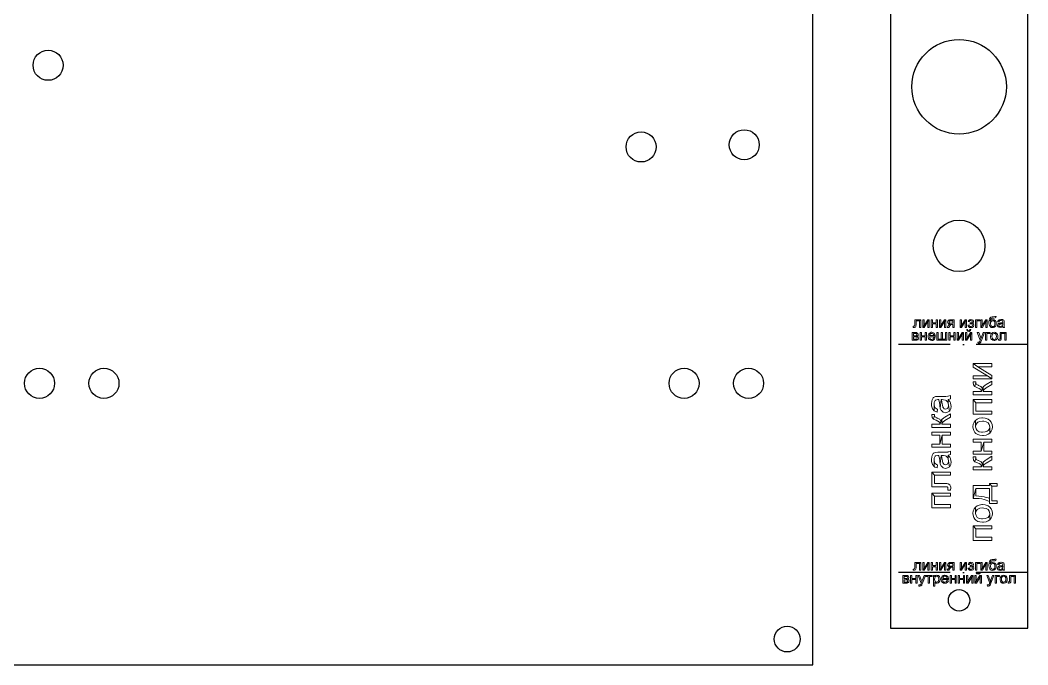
# Model space of a CAD drawing. Header units: millimetres. Extents: x -999 to 572, y 445 to 1201.
# Drawn here: x 337.5 to 572, y 682.5 to 832.5 of the extents above; entities that cross this region are included whole.
import ezdxf

# ---------------------------------------------------------------- set-up
doc = ezdxf.new("R2010")
doc.units = ezdxf.units.MM
doc.header["$MEASUREMENT"] = 0
doc.linetypes.add('ACAD_ISO10W100', pattern=[18, 12, -3, 0, -3])
doc.layers.add('Drawing', color=30, linetype='Continuous')

msp = doc.modelspace()

# ---------------------------------------------------------------- linework, layer by layer
msp.add_lwpolyline([(112, 682.5), (522, 682.5), (522, 982.5), (112, 982.5)], close=True)
msp.add_lwpolyline([(558, 980), (540, 980), (540, 691), (572, 691), (572, 965)])
for centre, radius in [((556, 817), 11), ((344, 822), 3.5), ((506, 803.5), 3.5), ((482, 803), 3.5), ((556, 780), 6), ((342, 748), 3.5), ((357, 748), 3.5), ((492, 748), 3.5), ((507, 748), 3.5), ((556, 697.5), 2.5), ((516, 688.5), 3)]:
    msp.add_circle(centre, radius)
at = {"layer": 'Drawing', "linetype": 'ACAD_ISO10W100'}
for p, q in [((572, 757), (540, 757)), ((572, 704), (540, 704))]:
    msp.add_line(p, q, dxfattribs=at)
at = {"layer": 'Drawing', "color": 30, "lineweight": 0}
for points in [[(547.12, 762.81), (545.68, 762.81), (545.68, 761.63), (545.66, 761.36), (545.61, 761.29), (545.48, 761.27), (545.35, 761.27), (545.35, 761.01), (545.59, 761), (545.86, 761.07), (545.97, 761.25), (545.97, 761.32), (545.99, 761.67), (545.99, 762.56), (546.81, 762.56)], [(547.12, 762.81), (546.81, 762.56), (546.81, 761.01), (547.12, 761.01)], [(547.88, 762.81), (547.57, 762.81), (547.57, 761.01), (547.88, 761.43)], [(549.06, 762.81), (548.73, 762.81), (547.88, 761.43), (547.57, 761.01), (547.9, 761.01), (548.75, 762.38)], [(549.06, 762.81), (548.75, 762.38), (548.75, 761.01), (549.06, 761.01)], [(549.82, 762.81), (549.52, 762.81), (549.52, 761.01), (549.82, 761.01), (549.82, 761.81), (550.68, 761.81), (549.82, 762.07)], [(550.99, 762.81), (550.68, 762.81), (550.68, 762.07), (549.82, 762.07), (550.68, 761.81), (550.68, 761.01), (550.99, 761.01)], [(551.75, 762.81), (551.44, 762.81), (551.44, 761.01), (551.75, 761.43)], [(552.93, 762.81), (552.61, 762.81), (551.75, 761.43), (551.44, 761.01), (551.77, 761.01), (552.62, 762.38)], [(552.93, 762.81), (552.62, 762.38), (552.62, 761.01), (552.93, 761.01)], [(553.42, 762.58), (553.33, 762.29), (553.33, 762.21), (553.46, 761.94), (554.17, 761.98), (554.02, 761.98), (553.77, 762.05), (553.64, 762.29), (553.73, 762.49), (553.77, 762.51), (554.08, 762.56), (554.52, 762.56)], [(554.82, 762.81), (553.99, 762.81), (553.75, 762.8), (553.5, 762.67), (553.42, 762.58), (554.52, 762.56), (554.52, 761.98), (554.17, 761.98), (553.46, 761.94), (553.55, 761.85), (553.84, 761.76), (553.77, 761.72), (554.52, 761.72), (554.52, 761.01), (554.82, 761.01)], [(556.57, 762.81), (556.26, 762.81), (556.26, 761.01), (556.57, 761.43)], [(557.75, 762.81), (557.41, 762.81), (556.57, 761.43), (556.26, 761.01), (556.59, 761.01), (557.44, 762.38)], [(557.75, 762.81), (557.44, 762.38), (557.44, 761.01), (557.75, 761.01)], [(558.24, 762.63), (558.12, 762.36), (558.41, 762.31), (558.53, 762.51), (558.77, 762.61)], [(558.77, 762.87), (558.73, 762.87), (558.44, 762.8), (558.24, 762.63), (558.77, 762.61), (558.99, 762.54), (559.06, 762.34), (559.01, 762.16), (558.88, 762.09), (558.61, 762.07), (558.61, 761.83), (558.68, 761.83), (559.17, 761.98), (559.3, 762.07), (559.39, 762.32), (559.39, 762.45), (559.22, 762.71), (559.08, 762.8)], [(560.84, 762.81), (559.81, 762.81), (559.81, 761.01), (560.12, 761.01), (560.12, 762.56), (560.84, 762.56)], [(561.39, 762.81), (561.08, 762.81), (561.08, 761.01), (561.39, 761.43)], [(562.57, 762.81), (562.24, 762.81), (561.39, 761.43), (561.08, 761.01), (561.41, 761.01), (562.26, 762.38)], [(562.57, 762.81), (562.26, 762.38), (562.26, 761.01), (562.57, 761.01)], [(564.35, 763.58), (564.3, 763.52), (564.28, 763.52), (563.95, 763.51), (563.72, 763.51), (563.42, 763.41), (563.21, 763.27), (563.15, 763.21), (563.04, 763), (562.97, 762.69), (562.95, 762.31), (562.95, 762.05), (562.99, 761.72), (563.04, 761.49), (563.13, 761.34), (563.32, 761.12), (563.5, 761.01), (563.82, 760.98), (563.99, 760.98), (564.26, 761.09), (564.35, 761.14), (563.82, 761.21), (563.7, 761.23), (563.46, 761.38), (563.35, 761.54), (563.3, 761.87), (563.32, 762.12), (563.44, 762.38), (563.22, 762.49), (563.22, 762.61), (563.28, 762.89), (563.28, 762.91), (563.48, 763.12), (563.64, 763.18), (564.01, 763.2), (564.1, 763.2), (564.39, 763.21), (564.55, 763.31), (564.62, 763.56)], [(563.84, 762.81), (563.79, 762.81), (563.48, 762.74), (563.42, 762.71), (563.22, 762.49), (563.44, 762.38), (563.55, 762.49), (563.82, 762.56), (564.42, 762.58), (564.39, 762.61), (564.13, 762.78)], [(564.42, 762.58), (563.82, 762.56), (563.97, 762.56), (564.21, 762.4), (564.28, 762.23), (564.33, 761.92), (564.32, 761.67), (564.21, 761.41), (564.1, 761.31), (563.82, 761.21), (564.35, 761.14), (564.53, 761.4), (564.62, 761.6), (564.66, 761.92), (564.66, 762.03), (564.59, 762.34)], [(565.12, 762.61), (565.1, 762.6), (564.97, 762.31), (565.28, 762.27), (565.28, 762.27), (565.42, 762.54), (565.44, 762.54), (565.75, 762.61)], [(565.79, 762.87), (565.68, 762.85), (565.39, 762.8), (565.35, 762.8), (565.12, 762.61), (565.75, 762.61), (565.82, 762.61), (566.1, 762.51), (566.19, 762.23), (566.19, 762.16), (565.99, 762.11), (565.64, 762.05), (565.37, 762.01), (566.19, 761.92), (566.19, 761.81), (566.19, 761.8), (566.13, 761.51), (565.93, 761.29), (565.92, 761.29), (566.21, 761.23), (566.28, 761.01), (566.59, 761.01), (566.52, 761.23), (566.5, 761.38), (566.5, 761.78), (566.5, 762.18), (566.48, 762.47), (566.39, 762.67), (566.17, 762.81), (566.12, 762.83)], [(545.81, 759.81), (545.1, 759.81), (545.1, 758.01), (545.92, 758.01), (546.13, 758.03), (546.39, 758.14), (546.48, 758.23), (545.41, 758.27), (545.41, 758.81), (545.77, 758.81), (546.28, 758.96), (545.41, 759.07), (545.41, 759.56), (545.73, 759.56), (546.41, 759.61), (546.19, 759.78), (546.13, 759.8)], [(547.26, 759.81), (546.95, 759.81), (546.95, 758.01), (547.26, 758.01), (547.26, 758.81), (548.1, 758.81), (547.26, 759.07)], [(548.41, 759.81), (548.1, 759.81), (548.1, 759.07), (547.26, 759.07), (548.1, 758.81), (548.1, 758.01), (548.41, 758.01)], [(549.62, 759.87), (549.53, 759.87), (549.24, 759.78), (549.01, 759.61), (549.62, 759.61), (549.75, 759.6), (550.01, 759.43), (550.02, 759.4), (550.12, 759.09), (549.1, 759.09), (550.42, 759.09), (550.35, 759.38), (550.21, 759.61), (550.17, 759.65), (549.92, 759.81)], [(551.13, 759.81), (550.82, 759.81), (550.82, 758.01), (552.13, 758.27), (551.13, 758.27)], [(553.15, 759.81), (552.84, 759.81), (552.84, 758.27), (552.13, 758.27), (550.82, 758.01), (553.15, 758.01)], [(552.13, 759.81), (551.82, 759.81), (551.82, 758.27), (551.13, 758.27), (552.13, 758.27)], [(553.77, 761.72), (553.55, 761.51), (553.22, 761.01), (553.61, 761.01), (553.86, 761.41), (553.9, 761.47), (554.1, 761.67), (554.33, 761.72), (554.52, 761.72)], [(553.92, 759.81), (553.62, 759.81), (553.62, 758.01), (553.92, 758.01), (553.92, 758.81), (554.77, 758.81), (553.92, 759.07)], [(555.08, 759.81), (554.77, 759.81), (554.77, 759.07), (553.92, 759.07), (554.77, 758.81), (554.77, 758.01), (555.08, 758.01)], [(555.84, 759.81), (555.55, 759.81), (555.55, 758.01), (555.84, 758.43)], [(557.02, 759.81), (556.7, 759.81), (555.84, 758.43), (555.55, 758.01), (555.88, 758.01), (556.73, 759.38)], [(557.02, 759.81), (556.73, 759.38), (556.73, 758.01), (557.02, 758.01)], [(558.99, 759.81), (558.64, 759.81), (557.81, 758.43), (557.5, 758.01), (557.82, 758.01), (558.68, 759.38)], [(557.81, 759.81), (557.5, 759.81), (557.5, 758.01), (557.81, 758.43)], [(557.97, 760.51), (557.77, 760.51), (557.77, 760.43), (557.92, 760.18), (557.97, 760.14), (558.26, 760.07), (558.33, 760.07), (558.61, 760.18), (558.66, 760.23), (558.26, 760.27), (558.06, 760.34)], [(558.35, 761.58), (558.06, 761.52), (558.1, 761.38), (558.24, 761.16), (558.79, 761.21), (558.52, 761.31), (558.5, 761.32)], [(559.17, 761.98), (558.68, 761.83), (558.93, 761.81), (559.08, 761.71), (559.15, 761.52), (559.04, 761.31), (558.79, 761.21), (558.24, 761.16), (558.46, 761.01), (558.77, 760.98), (559.02, 761), (559.28, 761.12), (559.37, 761.23), (559.44, 761.52), (559.39, 761.8)], [(558.77, 760.51), (558.55, 760.51), (558.46, 760.34), (558.26, 760.27), (558.66, 760.23)], [(558.99, 759.81), (558.68, 759.38), (558.68, 758.01), (558.99, 758.01)], [(560.57, 759.81), (560.24, 759.81), (560.93, 758.01), (561.08, 758.36), (561.04, 758.49), (560.95, 758.78)], [(561.9, 759.81), (561.59, 759.81), (561.21, 758.76), (561.17, 758.65), (561.08, 758.36), (560.93, 758.01), (560.9, 757.94), (560.81, 757.71), (560.7, 757.61), (560.53, 757.58), (561.04, 757.58), (561.08, 757.65), (561.21, 757.98)], [(563.21, 759.81), (562.15, 759.81), (562.15, 758.01), (562.46, 758.01), (562.46, 759.56), (563.21, 759.56)], [(564.17, 759.87), (564.15, 759.87), (563.86, 759.81), (563.59, 759.67), (563.46, 759.52), (563.35, 759.25), (563.32, 758.92), (563.33, 758.74), (563.41, 758.45), (563.55, 758.21), (564.17, 758.21), (564.04, 758.23), (563.79, 758.4), (563.68, 758.58), (563.62, 758.92), (563.66, 759.2), (563.79, 759.43), (563.88, 759.52), (564.17, 759.61), (564.77, 759.61), (564.73, 759.67), (564.48, 759.81)], [(565.37, 762.01), (565.15, 761.91), (564.99, 761.74), (564.92, 761.49), (564.93, 761.38), (565.08, 761.12), (565.62, 761.21), (565.35, 761.29), (565.24, 761.51), (565.3, 761.65), (565.41, 761.74), (565.68, 761.8), (565.92, 761.85), (566.19, 761.92)], [(565.92, 761.29), (565.62, 761.21), (565.08, 761.12), (565.22, 761.03), (565.55, 760.98), (565.59, 760.98), (565.88, 761.03), (565.95, 761.05), (566.21, 761.23)], [(566.95, 759.81), (565.52, 759.81), (565.52, 758.63), (565.52, 758.36), (565.46, 758.29), (565.32, 758.27), (565.19, 758.27), (565.19, 758.01), (565.42, 758), (565.7, 758.07), (565.81, 758.25), (565.82, 758.32), (565.82, 758.67), (565.82, 759.56), (566.64, 759.56)], [(566.95, 759.81), (566.64, 759.56), (566.64, 758.01), (566.95, 758.01)], [(546.41, 759.61), (545.73, 759.56), (545.81, 759.56), (546.08, 759.51), (546.19, 759.31), (546.13, 759.16), (546.01, 759.09), (545.73, 759.07), (545.41, 759.07), (546.28, 758.96), (546.44, 759.12), (546.5, 759.34)], [(546.28, 758.96), (545.77, 758.81), (546.06, 758.8), (546.21, 758.69), (546.26, 758.54), (546.17, 758.32), (546.13, 758.31), (545.81, 758.27), (545.41, 758.27), (546.48, 758.23), (546.59, 758.52), (546.5, 758.8)], [(549.01, 759.61), (548.92, 759.51), (548.81, 759.23), (548.77, 758.91), (548.79, 758.76), (548.86, 758.45), (549.01, 758.21), (549.64, 758.21), (549.52, 758.23), (549.26, 758.38), (549.17, 758.52), (549.1, 758.83), (550.44, 758.83), (550.44, 758.92), (550.42, 759.09), (549.1, 759.09), (549.12, 759.21), (549.26, 759.47), (549.33, 759.52), (549.62, 759.61)], [(550.12, 758.6), (550.1, 758.56), (549.92, 758.31), (549.64, 758.21), (549.01, 758.21), (549.06, 758.16), (549.32, 758.01), (549.64, 757.98), (549.9, 758), (550.15, 758.12), (550.3, 758.27), (550.42, 758.56)], [(560.37, 757.6), (560.41, 757.31), (560.59, 757.27), (560.84, 757.34), (561.04, 757.58), (560.53, 757.58)], [(564.77, 759.61), (564.17, 759.61), (564.3, 759.6), (564.55, 759.43), (564.64, 759.25), (564.7, 758.92), (564.66, 758.63), (564.55, 758.4), (564.44, 758.31), (564.17, 758.21), (563.55, 758.21), (563.61, 758.16), (563.86, 758.01), (564.17, 757.98), (564.32, 757.98), (564.61, 758.09), (564.72, 758.16), (564.92, 758.4), (564.99, 758.6), (565.01, 758.94), (565.01, 759.09), (564.93, 759.38)], [(559.3, 752.58), (559.3, 751.79), (562.62, 749.75), (563.65, 749.01), (563.65, 749.8), (560.35, 751.85)], [(559.3, 752.58), (560.35, 751.85), (563.65, 751.85), (563.65, 752.58)], [(559.3, 749.75), (559.3, 749.01), (563.65, 749.01), (562.62, 749.75)], [(559.3, 748.36), (559.3, 748.21), (559.3, 748.2), (559.37, 747.65), (559.59, 747.34), (559.7, 747.26), (559.91, 748.16), (559.91, 748.36)], [(559.7, 747.26), (560.27, 746.99), (560.68, 746.8), (561.05, 746.57), (561.18, 746.08), (561.42, 746.78), (561.12, 747.22), (561.06, 747.26), (560.54, 747.53), (560.47, 747.55), (560, 747.79), (559.91, 748.16)], [(561.63, 747.17), (561.64, 746.08), (561.76, 746.51), (561.83, 746.57), (562.3, 746.92), (563.65, 747.71), (563.65, 748.52), (562.3, 747.72), (562.07, 747.57)], [(559.3, 746.08), (559.3, 745.34), (563.65, 745.34), (563.65, 746.08), (561.64, 746.08), (561.63, 747.17), (561.42, 746.78), (561.18, 746.08)], [(549.58, 743.26), (549.61, 742.79), (549.73, 742.27), (549.83, 742.03), (550.17, 741.63), (550.19, 743.16), (550.22, 743.54), (550.43, 743.99), (550.53, 744.07), (551.06, 744.2), (551.26, 744.2), (551.3, 744.05), (551.41, 743.55), (551.51, 742.89), (551.53, 742.75), (551.62, 742.23), (551.63, 742.21), (551.84, 744.2), (552.1, 744.2), (552.34, 744.19), (552.85, 744.08), (552.98, 744), (553.35, 743.6), (553.45, 743.39), (553.48, 744.26), (553.48, 744.26), (554.02, 744.41), (554.02, 745.17), (553.49, 744.99), (553.41, 744.98), (552.95, 744.95), (552.2, 744.94), (551.22, 744.94), (551.05, 744.94), (550.54, 744.91), (550.54, 744.91), (550.04, 744.68), (549.99, 744.65), (549.71, 744.17), (549.62, 743.86)], [(551.63, 742.21), (551.86, 741.7), (551.87, 741.68), (552.29, 741.32), (552.33, 741.3), (552.87, 741.17), (553.33, 741.26), (553.77, 741.56), (553.54, 742.83), (553.53, 742.67), (553.34, 742.19), (553.33, 742.17), (552.85, 741.96), (552.5, 742.07), (552.27, 742.35), (552.23, 742.42), (552.11, 743), (552.09, 743.15), (551.97, 743.75), (551.84, 744.2)], [(553.45, 743.39), (553.54, 742.83), (553.77, 741.56), (553.81, 741.62), (554.04, 742.07), (554.12, 742.66), (554.11, 742.94), (553.97, 743.48), (553.82, 743.78), (553.48, 744.26)], [(559.3, 744.24), (559.3, 740.81), (563.65, 740.81), (563.65, 741.55), (559.91, 741.55), (559.91, 743.5)], [(559.3, 744.24), (559.91, 743.5), (563.65, 743.5), (563.65, 744.24)], [(550.17, 741.63), (550.36, 741.5), (550.91, 741.3), (551.01, 742.02), (550.78, 742.1), (550.36, 742.39), (550.28, 742.57), (550.19, 743.16)], [(549.67, 740.77), (549.67, 740.62), (549.67, 740.61), (549.73, 740.06), (549.95, 739.75), (550.07, 739.67), (550.28, 740.57), (550.29, 740.77)], [(549.67, 738.49), (549.67, 737.75), (554.02, 737.75), (554.02, 738.49), (552, 738.49), (552, 739.59), (551.79, 739.2), (551.56, 738.49)], [(550.07, 739.67), (550.63, 739.4), (551.04, 739.21), (551.41, 738.98), (551.56, 738.49), (551.79, 739.2), (551.49, 739.63), (551.42, 739.67), (550.9, 739.93), (550.84, 739.95), (550.36, 740.19), (550.28, 740.57)], [(552, 739.59), (552, 738.49), (552.14, 738.91), (552.19, 738.99), (552.67, 739.34), (554.02, 740.13), (554.02, 740.94), (552.67, 740.13), (552.44, 739.98)], [(559.2, 737.91), (559.24, 737.5), (559.4, 736.99), (559.7, 736.54), (559.9, 736.33), (560.34, 736.07), (560.86, 735.92), (561.48, 735.87), (561.69, 735.87), (562.28, 735.96), (562.77, 736.15), (563.16, 736.43), (563.14, 737.91), (563.04, 737.43), (562.73, 736.99), (562.57, 736.88), (562.09, 736.69), (561.48, 736.63), (561.21, 736.64), (560.65, 736.75), (560.23, 736.99), (559.94, 737.38), (559.82, 737.91), (559.79, 739.37), (559.48, 738.97), (559.27, 738.48)], [(559.79, 739.37), (559.82, 737.91), (559.91, 738.38), (560.23, 738.82), (560.37, 738.93), (560.84, 739.12), (561.46, 739.19), (561.75, 739.18), (562.31, 739.06), (562.73, 738.82), (563.03, 738.43), (563.14, 737.91), (563.16, 736.43), (563.48, 736.85), (563.68, 737.34), (563.74, 737.91), (563.68, 738.44), (563.48, 738.96), (563.18, 739.36), (562.74, 739.69), (562.55, 739.77), (562.05, 739.9), (561.41, 739.94), (561.27, 739.94), (560.69, 739.86), (560.2, 739.67)], [(549.67, 736.65), (549.67, 735.91), (551.48, 735.91), (551.48, 733.87), (552.09, 735.91), (554.02, 735.91), (554.02, 736.65)], [(549.67, 733.87), (549.67, 733.13), (554.02, 733.13), (554.02, 733.87), (552.09, 733.87), (552.09, 735.91), (551.48, 733.87)], [(559.3, 735.03), (559.3, 734.3), (561.12, 734.3), (561.12, 732.25), (561.72, 734.3), (563.65, 734.3), (563.65, 735.03)], [(559.3, 732.25), (559.3, 731.52), (563.65, 731.52), (563.65, 732.25), (561.72, 732.25), (561.72, 734.3), (561.12, 732.25)], [(549.58, 730.3), (549.61, 729.83), (549.73, 729.32), (549.83, 729.08), (550.17, 728.66), (550.19, 730.19), (550.22, 730.59), (550.43, 731.04), (550.53, 731.11), (551.06, 731.24), (551.26, 731.24), (551.3, 731.09), (551.41, 730.59), (551.51, 729.93), (551.53, 729.8), (551.62, 729.28), (551.63, 729.25), (551.84, 731.24), (552.1, 731.24), (552.34, 731.23), (552.85, 731.12), (552.98, 731.05), (553.35, 730.63), (553.45, 730.44), (553.48, 731.3), (553.48, 731.3), (554.02, 731.45), (554.02, 732.22), (553.49, 732.03), (553.41, 732.02), (552.95, 732), (552.2, 731.99), (551.22, 731.99), (551.05, 731.99), (550.54, 731.94), (550.54, 731.94), (550.04, 731.72), (549.99, 731.68), (549.71, 731.21), (549.62, 730.91)], [(550.17, 728.66), (550.36, 728.53), (550.91, 728.35), (551.01, 729.07), (550.78, 729.14), (550.36, 729.43), (550.28, 729.61), (550.19, 730.19)], [(551.63, 729.25), (551.86, 728.74), (551.87, 728.73), (552.29, 728.37), (552.33, 728.33), (552.87, 728.21), (553.33, 728.3), (553.77, 728.6), (553.54, 729.88), (553.53, 729.71), (553.34, 729.23), (553.33, 729.22), (552.85, 729), (552.5, 729.1), (552.27, 729.4), (552.23, 729.46), (552.11, 730.04), (552.09, 730.18), (551.97, 730.8), (551.84, 731.24)], [(553.45, 730.44), (553.54, 729.88), (553.77, 728.6), (553.81, 728.66), (554.04, 729.11), (554.12, 729.7), (554.11, 729.99), (553.97, 730.51), (553.82, 730.82), (553.48, 731.3)], [(559.3, 730.86), (559.3, 730.72), (559.3, 730.71), (559.37, 730.15), (559.59, 729.84), (559.7, 729.77), (559.91, 730.66), (559.91, 730.86)], [(559.3, 728.59), (559.3, 727.84), (563.65, 727.84), (563.65, 728.59), (561.64, 728.59), (561.63, 729.68), (561.42, 729.29), (561.18, 728.59)], [(559.7, 729.77), (560.27, 729.49), (560.68, 729.31), (561.05, 729.08), (561.18, 728.59), (561.42, 729.29), (561.12, 729.72), (561.06, 729.77), (560.54, 730.03), (560.47, 730.05), (560, 730.29), (559.91, 730.66)], [(561.63, 729.68), (561.64, 728.59), (561.76, 729.01), (561.83, 729.08), (562.3, 729.43), (563.65, 730.22), (563.65, 731.03), (562.3, 730.23), (562.07, 730.07)], [(549.67, 727.36), (549.67, 723.94), (552.54, 723.94), (552.7, 723.94), (553.21, 723.9), (553.35, 723.77), (553.41, 723.44), (553.41, 723.13), (554.02, 723.13), (554.02, 723.16), (554.05, 723.72), (554.04, 723.86), (553.86, 724.35), (553.45, 724.63), (553.13, 724.66), (552.44, 724.67), (550.29, 724.67), (550.29, 726.63)], [(549.67, 727.36), (550.29, 726.63), (554.02, 726.63), (554.02, 727.36)], [(559.3, 724.24), (559.3, 721.21), (559.31, 721.21), (559.91, 723.51), (563.04, 723.51), (563.04, 721.17), (563.04, 720.47), (563.04, 720.07), (564.88, 720.07), (564.88, 720.69), (563.65, 720.69), (563.65, 724.1), (563.04, 724.71), (563.04, 724.24)], [(563.04, 724.71), (563.65, 724.1), (564.88, 724.1), (564.88, 724.71)], [(549.67, 722.47), (549.67, 719.05), (554.02, 719.05), (554.02, 719.78), (550.29, 719.78), (550.29, 721.74)], [(549.67, 722.47), (550.29, 721.74), (554.02, 721.74), (554.02, 722.47)], [(559.31, 721.21), (560.05, 721.2), (560.71, 721.17), (561.32, 721.09), (561.84, 720.98), (562.31, 720.84), (562.72, 720.68), (563.04, 720.47), (563.04, 721.17), (562.75, 721.32), (562.31, 721.47), (561.81, 721.61), (561.25, 721.7), (560.62, 721.78), (559.91, 721.82), (559.91, 723.51)], [(559.2, 717.73), (559.24, 717.33), (559.4, 716.81), (559.7, 716.36), (559.9, 716.16), (560.34, 715.89), (560.86, 715.74), (561.48, 715.7), (561.69, 715.7), (562.28, 715.78), (562.77, 715.97), (563.16, 716.26), (563.14, 717.73), (563.04, 717.25), (562.73, 716.81), (562.57, 716.7), (562.09, 716.52), (561.48, 716.45), (561.21, 716.46), (560.65, 716.57), (560.23, 716.81), (559.94, 717.21), (559.82, 717.73), (559.79, 719.2), (559.48, 718.79), (559.27, 718.3)], [(559.79, 719.2), (559.82, 717.73), (559.91, 718.2), (560.23, 718.64), (560.37, 718.75), (560.84, 718.95), (561.46, 719.01), (561.75, 718.99), (562.31, 718.88), (562.73, 718.64), (563.03, 718.26), (563.14, 717.73), (563.16, 716.26), (563.48, 716.67), (563.68, 717.16), (563.74, 717.73), (563.68, 718.27), (563.48, 718.78), (563.18, 719.19), (562.74, 719.52), (562.55, 719.59), (562.05, 719.72), (561.41, 719.77), (561.27, 719.77), (560.69, 719.68), (560.2, 719.49)], [(559.3, 714.87), (559.3, 711.43), (563.65, 711.43), (563.65, 712.17), (559.91, 712.17), (559.91, 714.12)], [(559.3, 714.87), (559.91, 714.12), (563.65, 714.12), (563.65, 714.87)], [(547.12, 706.32), (545.68, 706.32), (545.68, 705.12), (545.66, 704.85), (545.61, 704.8), (545.48, 704.78), (545.35, 704.78), (545.35, 704.52), (545.59, 704.51), (545.86, 704.58), (545.97, 704.76), (545.97, 704.81), (545.99, 705.18), (545.99, 706.07), (546.81, 706.07)], [(547.12, 706.32), (546.81, 706.07), (546.81, 704.52), (547.12, 704.52)], [(547.88, 706.32), (547.57, 706.32), (547.57, 704.52), (547.88, 704.94)], [(549.06, 706.32), (548.73, 706.32), (547.88, 704.94), (547.57, 704.52), (547.9, 704.52), (548.75, 705.89)], [(549.06, 706.32), (548.75, 705.89), (548.75, 704.52), (549.06, 704.52)], [(549.82, 706.32), (549.52, 706.32), (549.52, 704.52), (549.82, 704.52), (549.82, 705.32), (550.68, 705.32), (549.82, 705.58)], [(550.99, 706.32), (550.68, 706.32), (550.68, 705.58), (549.82, 705.58), (550.68, 705.32), (550.68, 704.52), (550.99, 704.52)], [(551.75, 706.32), (551.44, 706.32), (551.44, 704.52), (551.75, 704.94)], [(552.93, 706.32), (552.61, 706.32), (551.75, 704.94), (551.44, 704.52), (551.77, 704.52), (552.62, 705.89)], [(552.93, 706.32), (552.62, 705.89), (552.62, 704.52), (552.93, 704.52)], [(553.42, 706.09), (553.33, 705.8), (553.33, 705.72), (553.46, 705.45), (554.17, 705.47), (554.02, 705.49), (553.77, 705.54), (553.64, 705.8), (553.73, 705.98), (553.77, 706.01), (554.08, 706.07), (554.52, 706.07)], [(554.82, 706.32), (553.99, 706.32), (553.75, 706.31), (553.5, 706.18), (553.42, 706.09), (554.52, 706.07), (554.52, 705.47), (554.17, 705.47), (553.46, 705.45), (553.55, 705.36), (553.84, 705.25), (553.77, 705.23), (554.52, 705.21), (554.52, 704.52), (554.82, 704.52)], [(556.57, 706.32), (556.26, 706.32), (556.26, 704.52), (556.57, 704.94)], [(557.75, 706.32), (557.41, 706.32), (556.57, 704.94), (556.26, 704.52), (556.59, 704.52), (557.44, 705.89)], [(557.75, 706.32), (557.44, 705.89), (557.44, 704.52), (557.75, 704.52)], [(558.24, 706.12), (558.12, 705.85), (558.41, 705.81), (558.53, 706.01), (558.77, 706.12)], [(558.77, 706.36), (558.73, 706.36), (558.44, 706.31), (558.24, 706.12), (558.77, 706.12), (558.99, 706.03), (559.06, 705.85), (559.01, 705.67), (558.88, 705.6), (558.61, 705.58), (558.61, 705.34), (558.68, 705.34), (559.17, 705.47), (559.3, 705.56), (559.39, 705.83), (559.39, 705.94), (559.22, 706.21), (559.08, 706.31)], [(560.84, 706.32), (559.81, 706.32), (559.81, 704.52), (560.12, 704.52), (560.12, 706.07), (560.84, 706.07)], [(561.39, 706.32), (561.08, 706.32), (561.08, 704.52), (561.39, 704.94)], [(562.57, 706.32), (562.24, 706.32), (561.39, 704.94), (561.08, 704.52), (561.41, 704.52), (562.26, 705.89)], [(562.57, 706.32), (562.26, 705.89), (562.26, 704.52), (562.57, 704.52)], [(564.35, 707.07), (564.3, 707.03), (564.28, 707.03), (563.95, 707.01), (563.72, 707), (563.42, 706.92), (563.21, 706.76), (563.15, 706.71), (563.04, 706.49), (562.97, 706.2), (562.95, 705.8), (562.95, 705.56), (562.99, 705.23), (563.04, 705), (563.13, 704.85), (563.32, 704.61), (563.5, 704.52), (563.82, 704.47), (563.99, 704.49), (564.26, 704.58), (564.35, 704.65), (563.82, 704.72), (563.7, 704.74), (563.46, 704.89), (563.35, 705.05), (563.3, 705.38), (563.32, 705.61), (563.44, 705.89), (563.22, 705.98), (563.22, 706.11), (563.28, 706.4), (563.28, 706.4), (563.48, 706.63), (563.64, 706.69), (564.01, 706.71), (564.1, 706.71), (564.39, 706.72), (564.55, 706.81), (564.62, 707.07)], [(563.84, 706.32), (563.79, 706.32), (563.48, 706.23), (563.42, 706.21), (563.22, 705.98), (563.44, 705.89), (563.55, 706), (563.82, 706.07), (564.42, 706.09), (564.39, 706.12), (564.13, 706.27)], [(564.42, 706.09), (563.82, 706.07), (563.97, 706.05), (564.21, 705.89), (564.28, 705.74), (564.33, 705.43), (564.32, 705.18), (564.21, 704.92), (564.1, 704.81), (563.82, 704.72), (564.35, 704.65), (564.53, 704.91), (564.62, 705.09), (564.66, 705.41), (564.66, 705.54), (564.59, 705.85)], [(565.12, 706.12), (565.1, 706.11), (564.97, 705.81), (565.28, 705.76), (565.28, 705.78), (565.42, 706.03), (565.44, 706.05), (565.75, 706.11)], [(565.79, 706.36), (565.68, 706.36), (565.39, 706.31), (565.35, 706.29), (565.12, 706.12), (565.75, 706.11), (565.82, 706.11), (566.1, 706.01), (566.19, 705.74), (566.19, 705.67), (565.99, 705.61), (565.64, 705.56), (565.37, 705.51), (566.19, 705.43), (566.19, 705.31), (566.19, 705.31), (566.13, 705), (565.93, 704.8), (565.92, 704.78), (566.21, 704.74), (566.28, 704.52), (566.59, 704.52), (566.52, 704.74), (566.5, 704.89), (566.5, 705.27), (566.5, 705.69), (566.48, 705.96), (566.39, 706.18), (566.17, 706.31), (566.12, 706.32)], [(553.77, 705.23), (553.55, 705), (553.22, 704.52), (553.61, 704.52), (553.86, 704.91), (553.9, 704.96), (554.1, 705.18), (554.33, 705.21), (554.52, 705.21)], [(558.35, 705.09), (558.06, 705.03), (558.1, 704.89), (558.24, 704.65), (558.79, 704.72), (558.52, 704.81), (558.5, 704.83)], [(559.17, 705.47), (558.68, 705.34), (558.93, 705.32), (559.08, 705.21), (559.15, 705.03), (559.04, 704.81), (558.79, 704.72), (558.24, 704.65), (558.46, 704.52), (558.77, 704.47), (559.02, 704.51), (559.28, 704.63), (559.37, 704.74), (559.44, 705.01), (559.39, 705.29)], [(560.17, 704.01), (559.97, 704.01), (559.99, 703.94), (560.12, 703.69), (560.17, 703.65), (560.48, 703.58), (560.55, 703.58), (560.82, 703.69), (560.86, 703.72), (560.46, 703.78), (560.28, 703.83)], [(560.97, 704.01), (560.77, 704.01), (560.68, 703.83), (560.46, 703.78), (560.86, 703.72)], [(565.37, 705.51), (565.15, 705.41), (564.99, 705.23), (564.92, 705), (564.93, 704.87), (565.08, 704.61), (565.62, 704.72), (565.35, 704.8), (565.24, 705), (565.3, 705.14), (565.41, 705.25), (565.68, 705.31), (565.92, 705.34), (566.19, 705.43)], [(565.92, 704.78), (565.62, 704.72), (565.08, 704.61), (565.22, 704.52), (565.55, 704.47), (565.59, 704.47), (565.88, 704.54), (565.95, 704.56), (566.21, 704.74)], [(543.59, 703.32), (542.88, 703.32), (542.88, 701.52), (543.7, 701.52), (543.93, 701.54), (544.19, 701.63), (544.28, 701.72), (543.19, 701.76), (543.19, 702.31), (543.57, 702.31), (544.08, 702.45), (543.19, 702.56), (543.19, 703.07), (543.53, 703.07), (544.21, 703.12), (543.99, 703.29), (543.93, 703.31)], [(544.21, 703.12), (543.53, 703.07), (543.59, 703.07), (543.88, 703.01), (543.99, 702.81), (543.92, 702.67), (543.79, 702.58), (543.52, 702.56), (543.19, 702.56), (544.08, 702.45), (544.24, 702.61), (544.3, 702.85)], [(544.08, 702.45), (543.57, 702.31), (543.86, 702.29), (544.01, 702.2), (544.06, 702.03), (543.95, 701.83), (543.92, 701.81), (543.61, 701.76), (543.19, 701.76), (544.28, 701.72), (544.37, 702.01), (544.3, 702.31)], [(545.04, 703.32), (544.73, 703.32), (544.73, 701.52), (545.04, 701.52), (545.04, 702.32), (545.9, 702.32), (545.04, 702.58)], [(546.21, 703.32), (545.9, 703.32), (545.9, 702.58), (545.04, 702.58), (545.9, 702.32), (545.9, 701.52), (546.21, 701.52)], [(546.82, 703.32), (546.5, 703.32), (547.19, 701.51), (547.33, 701.85), (547.3, 701.98), (547.21, 702.27)], [(548.15, 703.32), (547.84, 703.32), (547.46, 702.27), (547.42, 702.16), (547.33, 701.85), (547.19, 701.51), (547.15, 701.43), (547.06, 701.21), (546.95, 701.11), (546.79, 701.09), (547.3, 701.07), (547.33, 701.16), (547.46, 701.49)], [(549.72, 703.32), (548.24, 703.32), (548.24, 703.07), (548.82, 703.07), (548.82, 701.52), (549.13, 701.52), (549.13, 703.07), (549.72, 703.07)], [(550.3, 703.32), (550.01, 703.32), (550.01, 700.81), (550.32, 700.81), (550.32, 701.71), (550.77, 701.72), (550.68, 701.74), (550.42, 701.89), (550.33, 702.07), (550.3, 702.41), (550.32, 702.69), (550.44, 702.94), (550.52, 703.03), (550.3, 703.09)], [(550.82, 703.36), (550.81, 703.36), (550.52, 703.31), (550.3, 703.09), (550.52, 703.03), (550.79, 703.12), (551.22, 703.25), (551.12, 703.31)], [(551.22, 703.25), (550.79, 703.12), (550.88, 703.12), (551.13, 702.96), (551.22, 702.78), (551.26, 702.43), (551.24, 702.14), (551.13, 701.91), (551.04, 701.83), (550.77, 701.72), (550.32, 701.71), (550.52, 701.54), (550.79, 701.47), (550.92, 701.49), (551.19, 701.6), (551.32, 701.69), (551.48, 701.94), (551.55, 702.12), (551.59, 702.43), (551.57, 702.61), (551.5, 702.91), (551.42, 703.03)], [(552.08, 703.12), (552.01, 703), (551.9, 702.74), (551.84, 702.41), (551.86, 702.25), (551.93, 701.96), (552.08, 701.72), (552.72, 701.72), (552.59, 701.74), (552.33, 701.89), (552.24, 702.03), (552.17, 702.34), (553.52, 702.34), (553.52, 702.43), (553.52, 702.58), (552.19, 702.6), (552.21, 702.72), (552.35, 702.98), (552.41, 703.03), (552.7, 703.12)], [(552.7, 703.36), (552.62, 703.36), (552.32, 703.29), (552.08, 703.12), (552.7, 703.12), (552.84, 703.11), (553.08, 702.94), (553.12, 702.91), (553.19, 702.6), (552.19, 702.6), (553.52, 702.58), (553.44, 702.89), (553.3, 703.12), (553.24, 703.16), (553.01, 703.32)], [(553.19, 702.11), (553.17, 702.05), (553.01, 701.81), (552.72, 701.72), (552.08, 701.72), (552.15, 701.67), (552.41, 701.52), (552.72, 701.47), (552.97, 701.51), (553.22, 701.63), (553.37, 701.78), (553.52, 702.05)], [(554.21, 703.32), (553.9, 703.32), (553.9, 701.52), (554.21, 701.52), (554.21, 702.32), (555.06, 702.32), (554.21, 702.58)], [(555.35, 703.32), (555.06, 703.32), (555.06, 702.58), (554.21, 702.58), (555.06, 702.32), (555.06, 701.52), (555.35, 701.52)], [(556.13, 703.32), (555.82, 703.32), (555.82, 701.52), (556.13, 701.52), (556.13, 702.32), (556.99, 702.32), (556.13, 702.58)], [(557.28, 703.32), (556.99, 703.32), (556.99, 702.58), (556.13, 702.58), (556.99, 702.32), (556.99, 701.52), (557.28, 701.52)], [(558.06, 703.32), (557.75, 703.32), (557.75, 701.52), (558.06, 701.94)], [(559.24, 703.32), (558.92, 703.32), (558.06, 701.94), (557.75, 701.52), (558.08, 701.52), (558.93, 702.89)], [(559.24, 703.32), (558.93, 702.89), (558.93, 701.52), (559.24, 701.52)], [(561.19, 703.32), (560.86, 703.32), (560.01, 701.94), (559.7, 701.52), (560.02, 701.52), (560.88, 702.89)], [(560.01, 703.32), (559.7, 703.32), (559.7, 701.52), (560.01, 701.94)], [(561.19, 703.32), (560.88, 702.89), (560.88, 701.52), (561.19, 701.52)], [(562.77, 703.32), (562.44, 703.32), (563.13, 701.51), (563.28, 701.85), (563.24, 701.98), (563.15, 702.27)], [(564.1, 703.32), (563.79, 703.32), (563.41, 702.27), (563.37, 702.16), (563.28, 701.85), (563.13, 701.51), (563.1, 701.43), (563.01, 701.21), (562.92, 701.11), (562.75, 701.09), (563.24, 701.07), (563.28, 701.16), (563.41, 701.49)], [(565.41, 703.32), (564.37, 703.32), (564.37, 701.52), (564.68, 701.52), (564.68, 703.07), (565.41, 703.07)], [(566.37, 703.36), (566.37, 703.36), (566.06, 703.32), (565.81, 703.16), (565.68, 703.01), (565.57, 702.76), (565.52, 702.41), (565.53, 702.25), (565.61, 701.94), (565.75, 701.72), (566.37, 701.72), (566.24, 701.74), (565.99, 701.91), (565.88, 702.09), (565.84, 702.41), (565.86, 702.71), (565.99, 702.94), (566.1, 703.03), (566.37, 703.11), (566.99, 703.12), (566.93, 703.18), (566.68, 703.32)], [(566.99, 703.12), (566.37, 703.11), (566.5, 703.11), (566.75, 702.94), (566.86, 702.76), (566.9, 702.43), (566.88, 702.14), (566.75, 701.91), (566.66, 701.81), (566.37, 701.72), (565.75, 701.72), (565.81, 701.67), (566.06, 701.52), (566.37, 701.47), (566.52, 701.49), (566.81, 701.58), (566.92, 701.67), (567.12, 701.91), (567.19, 702.11), (567.22, 702.45), (567.21, 702.6), (567.13, 702.89)], [(569.15, 703.32), (567.73, 703.32), (567.73, 702.14), (567.72, 701.85), (567.66, 701.8), (567.52, 701.78), (567.39, 701.78), (567.39, 701.52), (567.64, 701.51), (567.9, 701.58), (568.01, 701.76), (568.02, 701.81), (568.04, 702.18), (568.04, 703.07), (568.84, 703.07)], [(569.15, 703.32), (568.84, 703.07), (568.84, 701.52), (569.15, 701.52)], [(546.62, 701.11), (546.66, 700.81), (546.86, 700.78), (547.1, 700.85), (547.3, 701.07), (546.79, 701.09)], [(562.57, 701.11), (562.61, 700.81), (562.81, 700.78), (563.06, 700.85), (563.24, 701.07), (562.75, 701.09)]]:
    msp.add_lwpolyline(points, close=True, dxfattribs=at)

doc.saveas('drawing.dxf')
